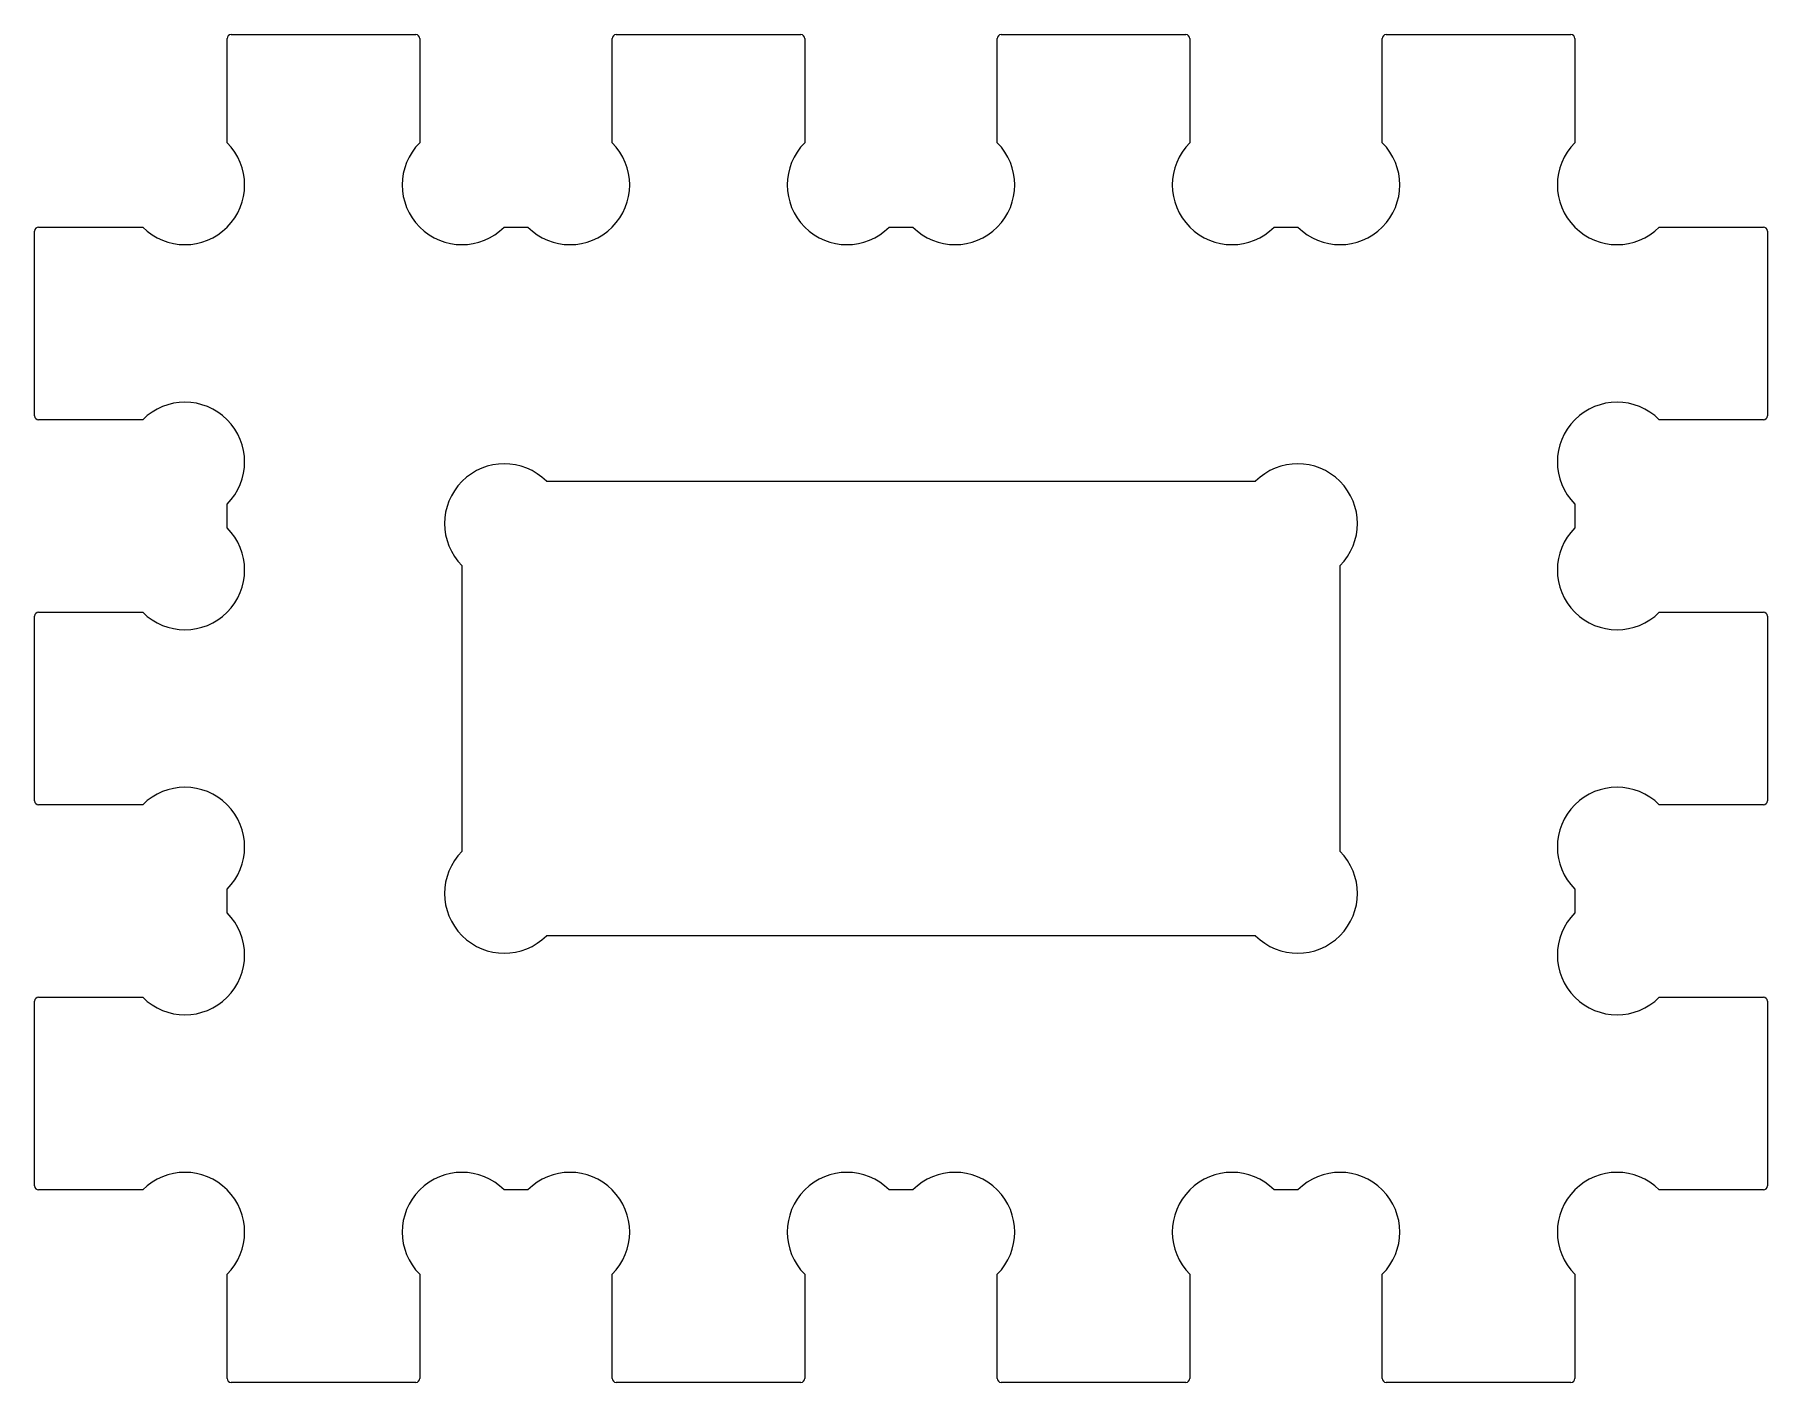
# Model space of a CAD drawing. Extents: x -22.5 to 22.5, y -17.5 to 17.5.
import ezdxf

# ---------------------------------------------------------------- set-up
doc = ezdxf.new("R2010")
doc.units = 0
doc.layers.get('0').update_dxf_attribs({"lineweight": 0})
doc.layers.add('holes', color=1, linetype='Continuous', lineweight=0)

msp = doc.modelspace()

# ---------------------------------------------------------------- linework, layer by layer
for p, q in [((-17.5, 14.692), (-17.5, 17.4)), ((-17.4, 17.5), (-12.6, 17.5)), ((-12.5, 17.4), (-12.5, 14.692)), ((-7.5, 14.692), (-7.5, 17.4)), ((-7.4, 17.5), (-2.6, 17.5)), ((-2.5, 17.4), (-2.5, 14.692)), ((2.5, 14.692), (2.5, 17.4)), ((2.6, 17.5), (7.4, 17.5)), ((7.5, 17.4), (7.5, 14.692)), ((12.5, 14.692), (12.5, 17.4)), ((12.6, 17.5), (17.4, 17.5)), ((17.5, 17.4), (17.5, 14.692)), ((-22.5, 7.6), (-22.5, 12.4)), ((-22.4, 12.5), (-19.692, 12.5)), ((-10.308, 12.5), (-9.692, 12.5)), ((-0.308, 12.5), (0.308, 12.5)), ((9.692, 12.5), (10.308, 12.5)), ((19.692, 12.5), (22.4, 12.5)), ((22.5, 12.4), (22.5, 7.6)), ((-19.692, 7.5), (-22.4, 7.5)), ((22.4, 7.5), (19.692, 7.5)), ((19.692, 7.5), (19.692, 7.5)), ((-17.5, 4.692), (-17.5, 5.308)), ((17.5, 5.308), (17.5, 4.692)), ((-22.5, -2.4), (-22.5, 2.4)), ((-22.4, 2.5), (-19.692, 2.5)), ((19.692, 2.5), (22.4, 2.5)), ((22.5, 2.4), (22.5, -2.4)), ((-19.692, -2.5), (-22.4, -2.5)), ((22.4, -2.5), (19.692, -2.5)), ((-17.5, -5.308), (-17.5, -4.692)), ((17.5, -4.692), (17.5, -5.308)), ((-22.5, -12.4), (-22.5, -7.6)), ((-22.4, -7.5), (-19.692, -7.5)), ((19.692, -7.5), (22.4, -7.5)), ((22.5, -7.6), (22.5, -12.4)), ((-19.692, -12.5), (-22.4, -12.5)), ((-9.692, -12.5), (-10.308, -12.5)), ((0.308, -12.5), (-0.308, -12.5)), ((10.308, -12.5), (9.692, -12.5)), ((22.4, -12.5), (19.692, -12.5)), ((-17.5, -17.4), (-17.5, -14.692)), ((-12.5, -14.692), (-12.5, -17.4)), ((-7.5, -17.4), (-7.5, -14.692)), ((-2.5, -14.692), (-2.5, -17.4)), ((2.5, -17.4), (2.5, -14.692)), ((7.5, -14.692), (7.5, -17.4)), ((12.5, -17.4), (12.5, -14.692)), ((17.5, -14.692), (17.5, -17.4)), ((-12.6, -17.5), (-17.4, -17.5)), ((-2.6, -17.5), (-7.4, -17.5)), ((7.4, -17.5), (2.6, -17.5)), ((17.4, -17.5), (12.6, -17.5))]:
    msp.add_line(p, q)
for centre, radius, start, end in [((-17.4, 17.4), 0.1, 90, 180), ((-12.6, 17.4), 0.1, 0, 90), ((-7.4, 17.4), 0.1, 90, 180), ((-2.6, 17.4), 0.1, 0, 90), ((2.6, 17.4), 0.1, 90, 180), ((7.4, 17.4), 0.1, 0, 90), ((12.6, 17.4), 0.1, 90, 180), ((17.4, 17.4), 0.1, 0, 90), ((-18.596, 13.596), 1.55, 315, 45), ((-11.404, 13.596), 1.55, 135, 225), ((-8.596, 13.596), 1.55, 315, 45), ((-1.404, 13.596), 1.55, 135, 225), ((1.404, 13.596), 1.55, 315, 45), ((8.596, 13.596), 1.55, 135, 225), ((11.404, 13.596), 1.55, 315, 45), ((18.596, 13.596), 1.55, 135, 225), ((-22.4, 12.4), 0.1, 90, 180), ((-18.596, 13.596), 1.55, 225, 315), ((-11.404, 13.596), 1.55, 225, 315), ((-8.596, 13.596), 1.55, 225, 315), ((-1.404, 13.596), 1.55, 225, 315), ((1.404, 13.596), 1.55, 225, 315), ((8.596, 13.596), 1.55, 225, 315), ((11.404, 13.596), 1.55, 225, 315), ((18.596, 13.596), 1.55, 225, 315), ((22.4, 12.4), 0.1, 0, 90), ((-18.596, 6.404), 1.55, 45, 135), ((18.596, 6.404), 1.55, 45, 135), ((-22.4, 7.6), 0.1, 180, 270), ((-18.596, 6.404), 1.55, 315, 45), ((18.596, 6.404), 1.55, 135, 225), ((22.4, 7.6), 0.1, 270, 0), ((-18.596, 3.596), 1.55, 315, 45), ((18.596, 3.596), 1.55, 135, 225), ((-22.4, 2.4), 0.1, 90, 180), ((-18.596, 3.596), 1.55, 225, 315), ((18.596, 3.596), 1.55, 225, 315), ((22.4, 2.4), 0.1, 0, 90), ((-18.596, -3.596), 1.55, 45, 135), ((18.596, -3.596), 1.55, 45, 135), ((-22.4, -2.4), 0.1, 180, 270), ((-18.596, -3.596), 1.55, 315, 45), ((18.596, -3.596), 1.55, 135, 225), ((22.4, -2.4), 0.1, 270, 0), ((-18.596, -6.404), 1.55, 315, 45), ((18.596, -6.404), 1.55, 135, 225), ((-22.4, -7.6), 0.1, 90, 180), ((-18.596, -6.404), 1.55, 225, 315), ((18.596, -6.404), 1.55, 225, 315), ((22.4, -7.6), 0.1, 0, 90), ((-18.596, -13.596), 1.55, 45, 135), ((-11.404, -13.596), 1.55, 45, 135), ((-8.596, -13.596), 1.55, 45, 135), ((-1.404, -13.596), 1.55, 45, 135), ((1.404, -13.596), 1.55, 45, 135), ((8.596, -13.596), 1.55, 45, 135), ((11.404, -13.596), 1.55, 45, 135), ((18.596, -13.596), 1.55, 45, 135), ((-22.4, -12.4), 0.1, 180, 270), ((-18.596, -13.596), 1.55, 315, 45), ((-11.404, -13.596), 1.55, 135, 225), ((-8.596, -13.596), 1.55, 315, 45), ((-1.404, -13.596), 1.55, 135, 225), ((1.404, -13.596), 1.55, 315, 45), ((8.596, -13.596), 1.55, 135, 225), ((11.404, -13.596), 1.55, 315, 45), ((18.596, -13.596), 1.55, 135, 225), ((22.4, -12.4), 0.1, 270, 0), ((-17.4, -17.4), 0.1, 180, 270), ((-12.6, -17.4), 0.1, 270, 0), ((-7.4, -17.4), 0.1, 180, 270), ((-2.6, -17.4), 0.1, 270, 0), ((2.6, -17.4), 0.1, 180, 270), ((7.4, -17.4), 0.1, 270, 0), ((12.6, -17.4), 0.1, 180, 270), ((17.4, -17.4), 0.1, 270, 0)]:
    msp.add_arc(centre, radius, start, end)
at = {"layer": 'holes'}
for p, q in [((-9.208, 5.9), (9.208, 5.9)), ((9.208, 5.9), (9.208, 5.9)), ((-11.4, -3.708), (-11.4, 3.708)), ((11.4, 3.708), (11.4, -3.708)), ((9.208, -5.9), (-9.208, -5.9)), ((-9.208, -5.9), (-9.208, -5.9))]:
    msp.add_line(p, q, dxfattribs=at)
for centre, start, end in [((-10.304, 4.804), 45, 135), ((10.304, 4.804), 45, 135), ((-10.304, 4.804), 135, 225), ((10.304, 4.804), 315, 45), ((-10.304, -4.804), 135, 225), ((10.304, -4.804), 315, 45), ((-10.304, -4.804), 225, 315), ((10.304, -4.804), 225, 315)]:
    msp.add_arc(centre, 1.55, start, end, dxfattribs=at)

doc.saveas('drawing.dxf')
